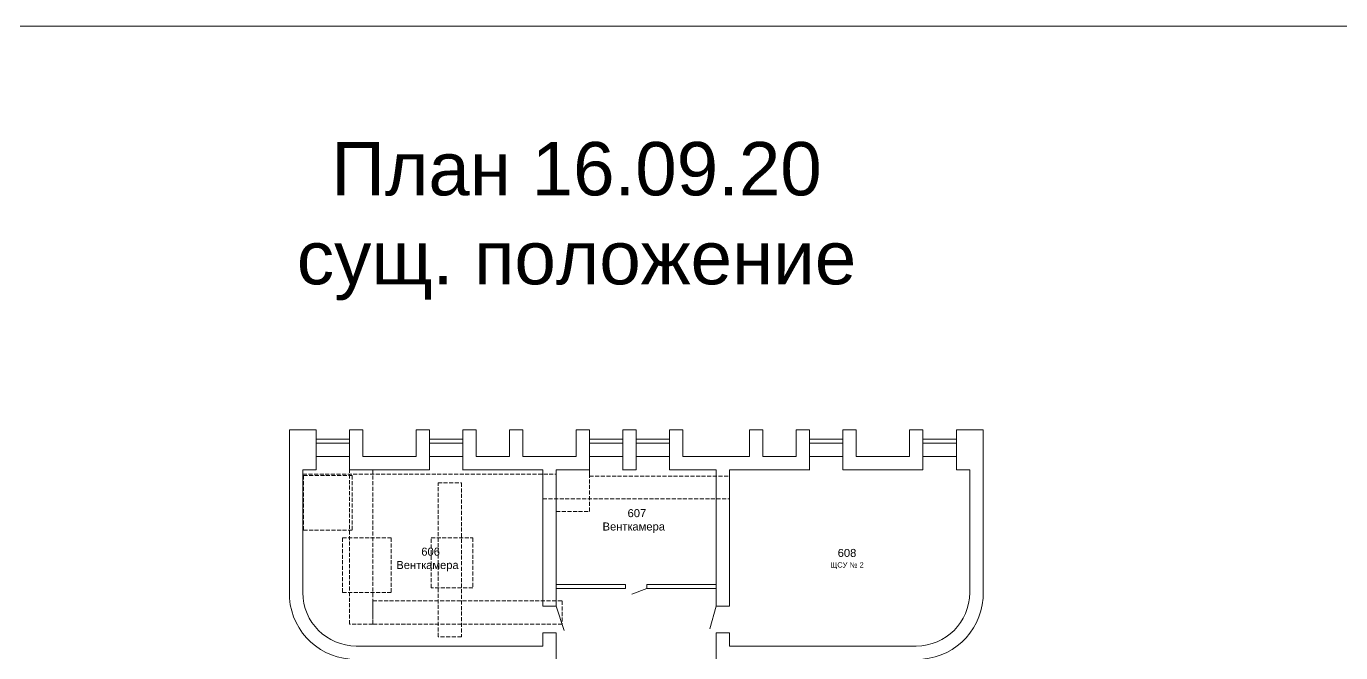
# Model space of a CAD drawing. Header units: millimetres. Extents: x 529148 to 753234, y -6155083 to -118574.
# Drawn here: x 641554 to 690835, y -142049 to -118574 of the extents above; entities that cross this region are included whole.
import ezdxf

# ---------------------------------------------------------------- set-up
doc = ezdxf.new("R2010")
doc.units = ezdxf.units.MM
doc.linetypes.add('ГОСТ 2.303 4', pattern=[7, 5, -2, 0])
for name, color, linetype, lineweight in [('оборудование', 7, 'Continuous', 60), ('Размеры план', 5, 'Continuous', 5), ('Стены', 250, 'Continuous', 20)]:
    doc.layers.add(name, color=color, linetype=linetype, lineweight=lineweight)
doc.styles.add('Arial Cyr', font='arial.ttf')

msp = doc.modelspace()

# ---------------------------------------------------------------- linework, layer by layer
at = {"layer": 'оборудование', "color": 0, "linetype": 'Continuous', "lineweight": 20}
msp.add_lwpolyline([(578214.7, -118573.5), (753234.4, -118573.5), (753234.4, -178723.9), (578214.7, -178723.9)], close=True, dxfattribs=at)
at = {"layer": 'Размеры план', "color": 0, "linetype": 'ГОСТ 2.303 4', "lineweight": 20, "ltscale": 30}
for p, q in [((651923.6, -135355.4), (661423.6, -135355.4)), ((662673.6, -135199.2), (662673.6, -135431.7)), ((662673.6, -135431.7), (667923.6, -135431.7)), ((660923.6, -136282.4), (667923.6, -136282.4))]:
    msp.add_line(p, q, dxfattribs=at)
for points in [[(651948.2, -135410.7), (653774, -135410.7), (653774, -137452.3), (651948.2, -137452.3)], [(653673.6, -135199.2), (654547.5, -135199.2), (654547.5, -140977.8), (653673.6, -140977.8)], [(662673.6, -135199.2), (661423.6, -135199.2), (661423.6, -136752.1), (662673.6, -136752.1)], [(656991.2, -135681.3), (657865, -135681.3), (657865, -141459.9), (656991.2, -141459.9)], [(653413.2, -137745.3), (655239, -137745.3), (655239, -139786.9), (653413.2, -139786.9)], [(656730.8, -137745.3), (658290.4, -137745.3), (658290.4, -139616.8), (656730.8, -139616.8)], [(661645, -140103.9), (661645, -140977.8), (654547.5, -140977.8), (654547.5, -140103.9)]]:
    msp.add_lwpolyline(points, close=True, dxfattribs=at)
at = {"layer": 'Стены', "color": 0, "linetype": 'Continuous', "lineweight": 20, "ltscale": 100}
for p, q in [((651423.6, -133699.2), (651423.6, -140009.2)), ((652423.6, -133699.2), (651423.6, -133699.2)), ((652423.6, -135199.2), (652423.6, -133699.2)), ((653673.6, -133699.2), (653673.6, -135199.2)), ((654173.6, -133699.2), (653673.6, -133699.2)), ((654173.6, -134699.2), (654173.6, -133699.2)), ((656173.6, -133699.2), (656173.6, -134699.2)), ((656673.6, -133699.2), (656173.6, -133699.2)), ((656673.6, -135199.2), (656673.6, -133699.2)), ((657923.6, -133699.2), (657923.6, -135199.2)), ((658423.6, -133699.2), (657923.6, -133699.2)), ((658423.6, -134699.2), (658423.6, -133699.2)), ((659673.6, -133699.2), (659673.6, -134699.2)), ((660173.6, -133699.2), (659673.6, -133699.2)), ((660173.6, -134699.2), (660173.6, -133699.2)), ((662173.6, -133699.2), (662173.6, -134699.2)), ((662673.6, -133699.2), (662173.6, -133699.2)), ((662673.6, -135199.2), (662673.6, -133699.2)), ((663923.6, -133699.2), (663923.6, -135199.2)), ((664423.6, -133699.2), (663923.6, -133699.2)), ((663923.6, -133699.2), (663923.6, -135199.2)), ((664423.6, -133699.2), (663923.6, -133699.2)), ((664423.6, -135199.2), (664423.6, -133699.2)), ((665673.6, -133699.2), (665673.6, -135199.2)), ((666173.6, -133699.2), (665673.6, -133699.2)), ((666173.6, -134699.2), (666173.6, -133699.2)), ((668673.6, -133699.2), (669173.6, -133699.2)), ((668673.6, -133699.2), (668673.6, -134699.2)), ((669173.6, -133699.2), (669173.6, -134699.2)), ((670423.6, -134699.2), (670423.6, -133699.2)), ((670423.6, -133699.2), (670923.6, -133699.2)), ((670923.6, -133699.2), (670923.6, -135199.2)), ((672173.6, -135199.2), (672173.6, -133699.2)), ((672173.6, -133699.2), (672673.6, -133699.2)), ((672673.6, -133699.2), (672673.6, -134699.2)), ((674673.6, -133699.2), (675173.6, -133699.2)), ((674673.6, -134699.2), (674673.6, -133699.2)), ((675173.6, -133699.2), (675173.6, -135199.2)), ((676423.6, -135199.2), (676423.6, -133699.2)), ((676423.6, -133699.2), (677423.6, -133699.2)), ((677423.6, -133699.2), (677423.6, -140009.2)), ((653673.6, -134049.2), (652423.6, -134049.2)), ((653673.6, -134199.2), (652423.6, -134199.2)), ((657923.6, -134049.2), (656673.6, -134049.2)), ((657923.6, -134199.2), (656673.6, -134199.2)), ((663923.6, -134049.2), (662673.6, -134049.2)), ((663923.6, -134199.2), (662673.6, -134199.2)), ((665673.6, -134049.2), (664423.6, -134049.2)), ((665673.6, -134199.2), (664423.6, -134199.2)), ((670923.6, -134049.2), (672173.6, -134049.2)), ((670923.6, -134199.2), (672173.6, -134199.2)), ((675173.6, -134049.2), (676423.6, -134049.2)), ((675173.6, -134199.2), (676423.6, -134199.2)), ((653673.6, -134699.2), (652423.6, -134699.2)), ((656173.6, -134699.2), (654173.6, -134699.2)), ((655223.6, -134699.2), (654173.6, -134699.2)), ((657923.6, -134699.2), (656673.6, -134699.2)), ((659673.6, -134699.2), (658423.6, -134699.2)), ((662173.6, -134699.2), (660173.6, -134699.2)), ((661223.6, -134699.2), (660173.6, -134699.2)), ((663923.6, -134699.2), (662673.6, -134699.2)), ((665673.6, -134699.2), (664423.6, -134699.2)), ((668173.6, -134699.2), (666173.6, -134699.2)), ((667223.6, -134699.2), (666173.6, -134699.2)), ((666673.6, -134699.2), (668673.6, -134699.2)), ((667623.6, -134699.2), (668673.6, -134699.2)), ((669173.6, -134699.2), (670423.6, -134699.2)), ((670923.6, -134699.2), (672173.6, -134699.2)), ((672673.6, -134699.2), (674673.6, -134699.2)), ((673623.6, -134699.2), (674673.6, -134699.2)), ((675173.6, -134699.2), (676423.6, -134699.2)), ((652423.6, -135199.2), (651923.6, -135199.2)), ((651923.6, -135199.2), (651923.6, -139799.2)), ((653673.6, -135199.2), (656673.6, -135199.2)), ((657910.6, -135199.2), (659673.6, -135199.2)), ((659673.6, -135199.2), (660923.6, -135199.2)), ((659673.6, -135199.2), (660923.6, -135199.2)), ((660923.6, -140299.2), (660923.6, -135199.2)), ((661423.6, -140299.2), (661423.6, -135199.2)), ((661423.6, -135199.2), (662673.6, -135199.2)), ((663910.6, -135199.2), (664410.6, -135199.2)), ((663923.6, -135199.2), (664423.6, -135199.2)), ((667423.6, -135199.2), (665673.6, -135199.2)), ((667423.6, -140299.2), (667423.6, -135199.2)), ((669173.6, -135199.2), (667923.6, -135199.2)), ((669173.6, -135199.2), (667923.6, -135199.2)), ((667923.6, -140299.2), (667923.6, -135199.2)), ((670936.6, -135199.2), (669173.6, -135199.2)), ((675173.6, -135199.2), (672173.6, -135199.2)), ((676423.6, -135199.2), (676923.6, -135199.2)), ((676923.6, -135199.2), (676923.6, -139799.2)), ((661423.6, -139489.2), (664014.9, -139489.2)), ((661423.6, -139639.2), (664014.9, -139639.2)), ((664014.9, -139489.2), (664014.9, -139639.2)), ((664814.9, -139639.2), (664252.6, -139860.3)), ((664814.9, -139489.2), (664814.9, -139639.2)), ((664814.9, -139489.2), (667423.6, -139489.2)), ((664814.9, -139639.2), (667423.6, -139639.2)), ((660923.6, -140299.2), (661423.6, -140299.2)), ((661423.6, -140299.2), (661721.1, -141211.2)), ((667423.6, -140299.2), (667186.2, -141152.4)), ((667923.6, -140299.2), (667423.6, -140299.2)), ((660923.6, -141799.2), (660923.6, -141299.2)), ((660923.6, -141299.2), (661423.6, -141299.2)), ((661423.6, -141299.2), (661423.6, -141799.2)), ((667423.6, -141799.2), (667423.6, -141299.2)), ((667423.6, -141299.2), (667923.6, -141299.2)), ((667923.6, -141299.2), (667923.6, -141799.2)), ((660923.6, -141799.2), (653923.6, -141799.2)), ((661423.6, -145715.9), (661423.6, -141799.2)), ((667423.6, -145715.9), (667423.6, -141799.2)), ((667923.6, -141799.2), (674923.6, -141799.2))]:
    msp.add_line(p, q, dxfattribs=at)
for centre, radius, start, end in [((653923.6, -139799.2), 2000, 180, 270), ((674923.6, -139799.2), 2000, 270, 0), ((653887.9, -139828.6), 2470.9, 184.19312, 270.82752), ((674959.3, -139828.6), 2470.9, 269.17248, 355.80689)]:
    msp.add_arc(centre, radius, start, end, dxfattribs=at)

# ---------------------------------------------------------------- texts
at = {"layer": 'Стены', "color": 0, "linetype": 'Continuous', "lineweight": 20, "attachment_point": 5, "style": 'Arial Cyr'}
for s, insert, char_height, width in [('\\PПлан 16.09.20\\Pсущ. положение', (662184.1, -124211.5), 2000, 37466.271), ('  60{\\fArial|b0|i0|c204|p34;7\\PВенткамера}', (664330, -137114.8), 300, 4905.238)]:
    msp.add_mtext(s, dxfattribs=dict(at, insert=insert, char_height=char_height, width=width))
at = {"layer": 'Стены', "color": 0, "linetype": 'Continuous', "lineweight": 20, "ltscale": 100, "char_height": 300, "width": 4905.238, "attachment_point": 5, "style": 'Arial Cyr'}
for s, insert in [('  60{\\fArial|b0|i0|c204|p34;6\\PВенткамера}', (656595.9, -138557.1)), ('608\\P{\\H0.66667x;ЩСУ № 2}', (672324.5, -138539.6))]:
    msp.add_mtext(s, dxfattribs=dict(at, insert=insert))

doc.saveas('drawing.dxf')
